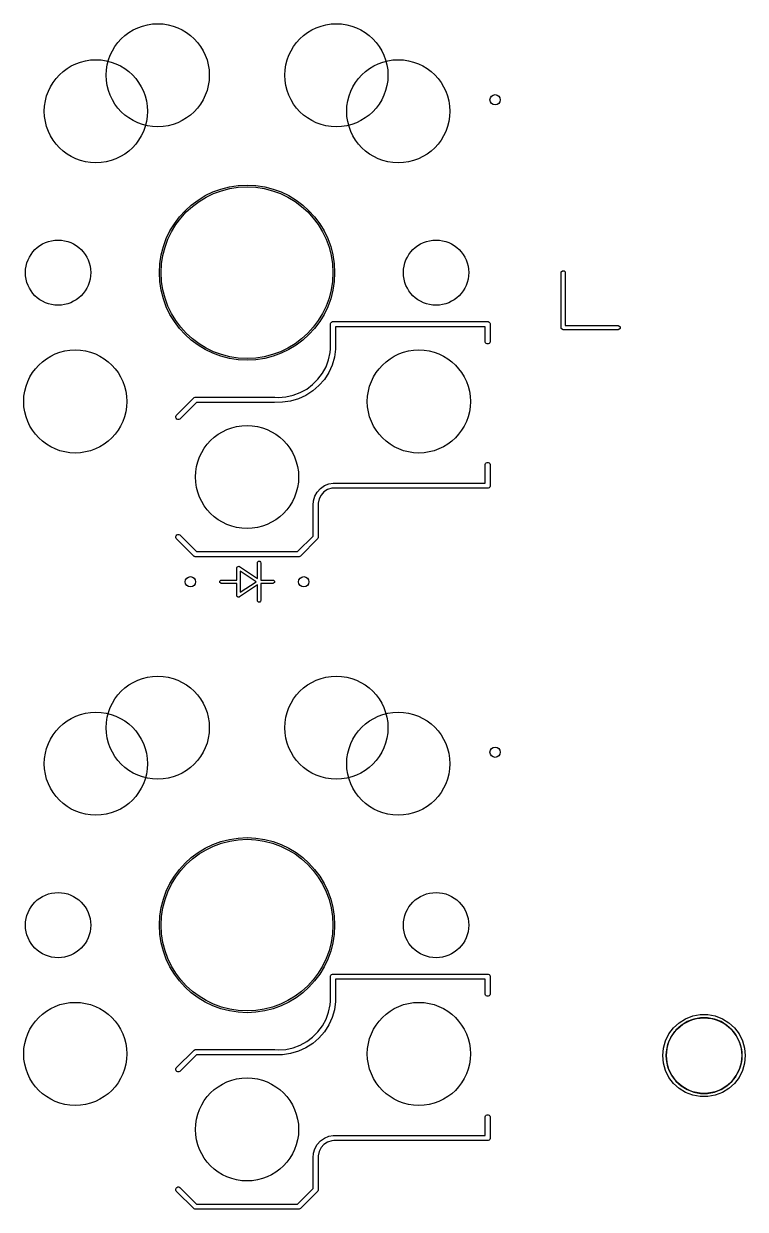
# Model space of a CAD drawing. Extents: x 2.61 to 8.6, y -5.69 to -1.89.
# Drawn here: x 6.598 to 7.424, y -3.528 to -2.169 of the extents above; entities that cross this region are included whole.
import ezdxf

# ---------------------------------------------------------------- set-up
doc = ezdxf.new("R2010")
doc.units = 0
doc.header["$MEASUREMENT"] = 0
doc.layers.add('BLACK', color=7, linetype='CONTINUOUS')

msp = doc.modelspace()

# ---------------------------------------------------------------- linework, layer by layer
at = {"layer": 'BLACK', "linetype": 'CONTINUOUS'}
for p, q in [((7.2134, -2.4544), (7.2136, -2.4535)), ((7.2134, -2.5174), (7.2134, -2.4544)), ((7.2136, -2.4535), (7.2148, -2.4523)), ((7.2148, -2.4523), (7.2167, -2.4523)), ((7.2167, -2.4523), (7.2179, -2.4535)), ((7.2179, -2.4535), (7.2181, -2.4544)), ((7.2181, -2.4544), (7.2181, -2.5151)), ((6.949, -2.5135), (6.9491, -2.5129)), ((6.949, -2.5411), (6.949, -2.5135)), ((6.9491, -2.5129), (6.9495, -2.5119)), ((6.9495, -2.5119), (6.9503, -2.511)), ((6.9503, -2.511), (6.9514, -2.5106)), ((6.9514, -2.5106), (6.952, -2.5105)), ((6.952, -2.5105), (7.1291, -2.5105)), ((7.1291, -2.5105), (7.1297, -2.5106)), ((7.1297, -2.5106), (7.1308, -2.511)), ((7.1308, -2.511), (7.1316, -2.5119)), ((7.1316, -2.5119), (7.132, -2.5129)), ((7.132, -2.5129), (7.1321, -2.5135)), ((7.1321, -2.5135), (7.1321, -2.5332)), ((7.1262, -2.5165), (6.9549, -2.5165)), ((6.9549, -2.5165), (6.9549, -2.5411)), ((7.1262, -2.5332), (7.1262, -2.5165)), ((7.2136, -2.5183), (7.2134, -2.5174)), ((7.2148, -2.5196), (7.2136, -2.5183)), ((7.2157, -2.5198), (7.2148, -2.5196)), ((7.2787, -2.5198), (7.2157, -2.5198)), ((7.2181, -2.5151), (7.2787, -2.5151)), ((7.2787, -2.5151), (7.2796, -2.5153)), ((7.2796, -2.5196), (7.2787, -2.5198)), ((7.2796, -2.5153), (7.2809, -2.5165)), ((7.2809, -2.5183), (7.2796, -2.5196)), ((7.2809, -2.5165), (7.2809, -2.5183)), ((6.9487, -2.5459), (6.949, -2.5416)), ((6.9491, -2.5415), (6.949, -2.5411)), ((6.949, -2.5416), (6.9491, -2.5415)), ((6.949, -2.5416), (6.949, -2.5416)), ((6.9549, -2.5416), (6.9548, -2.5417)), ((6.9548, -2.5417), (6.9549, -2.542)), ((6.9549, -2.5411), (6.9549, -2.5416)), ((7.1262, -2.5338), (7.1262, -2.5332)), ((7.1267, -2.5348), (7.1262, -2.5338)), ((7.1275, -2.5356), (7.1267, -2.5348)), ((7.1286, -2.5361), (7.1275, -2.5356)), ((7.1297, -2.5361), (7.1286, -2.5361)), ((7.1308, -2.5356), (7.1297, -2.5361)), ((7.1316, -2.5348), (7.1308, -2.5356)), ((7.132, -2.5338), (7.1316, -2.5348)), ((7.1321, -2.5332), (7.132, -2.5338)), ((6.944, -2.5623), (6.9469, -2.5543)), ((6.9469, -2.5543), (6.9487, -2.5459)), ((6.9536, -2.5513), (6.951, -2.5603)), ((6.9549, -2.542), (6.9536, -2.5513)), ((6.9549, -2.542), (6.9549, -2.542)), ((6.9399, -2.5698), (6.944, -2.5623)), ((6.9471, -2.5689), (6.9421, -2.5768)), ((6.951, -2.5603), (6.9471, -2.5689)), ((6.9287, -2.5827), (6.9348, -2.5767)), ((6.9348, -2.5767), (6.9399, -2.5698)), ((6.9421, -2.5768), (6.9359, -2.5839)), ((6.898, -2.5968), (6.9064, -2.595)), ((6.9064, -2.595), (6.9144, -2.592)), ((6.921, -2.5951), (6.9125, -2.599)), ((6.9144, -2.592), (6.9219, -2.5879)), ((6.9289, -2.59), (6.921, -2.5951)), ((6.9219, -2.5879), (6.9287, -2.5827)), ((6.9359, -2.5839), (6.9289, -2.59)), ((6.7727, -2.6177), (6.7924, -2.598)), ((6.7957, -2.6031), (6.7769, -2.6219)), ((6.7924, -2.598), (6.7928, -2.5977)), ((6.7928, -2.5977), (6.7939, -2.5972)), ((6.7939, -2.5972), (6.7945, -2.5972)), ((6.7945, -2.5972), (6.885, -2.5972)), ((6.885, -2.6031), (6.7957, -2.6031)), ((6.885, -2.5972), (6.8852, -2.5972)), ((6.8851, -2.6031), (6.885, -2.6031)), ((6.8942, -2.603), (6.8851, -2.6031)), ((6.8852, -2.5972), (6.8852, -2.5972)), ((6.8852, -2.5972), (6.8852, -2.5972)), ((6.8852, -2.5972), (6.8895, -2.5975)), ((6.8895, -2.5975), (6.898, -2.5968)), ((6.9035, -2.6017), (6.8942, -2.603)), ((6.9125, -2.599), (6.9035, -2.6017)), ((6.7719, -2.6192), (6.7723, -2.6182)), ((6.7719, -2.6204), (6.7719, -2.6192)), ((6.7723, -2.6214), (6.7719, -2.6204)), ((6.7723, -2.6182), (6.7727, -2.6177)), ((6.7732, -2.6223), (6.7723, -2.6214)), ((6.7742, -2.6227), (6.7732, -2.6223)), ((6.7754, -2.6227), (6.7742, -2.6227)), ((6.7764, -2.6223), (6.7754, -2.6227)), ((6.7769, -2.6219), (6.7764, -2.6223)), ((7.1262, -2.6743), (7.1267, -2.6733)), ((7.1262, -2.6749), (7.1262, -2.6743)), ((7.1262, -2.6956), (7.1262, -2.6749)), ((7.1267, -2.6733), (7.1275, -2.6725)), ((7.1275, -2.6725), (7.1286, -2.672)), ((7.1286, -2.672), (7.1297, -2.672)), ((7.1297, -2.672), (7.1308, -2.6725)), ((7.1308, -2.6725), (7.1316, -2.6733)), ((7.1316, -2.6733), (7.132, -2.6743)), ((7.132, -2.6743), (7.1321, -2.6749)), ((7.1321, -2.6749), (7.1321, -2.6985)), ((6.9339, -2.7059), (6.9375, -2.7018)), ((6.9375, -2.7018), (6.9421, -2.6986)), ((6.9458, -2.7032), (6.9416, -2.7058)), ((6.9421, -2.6986), (6.9472, -2.6965)), ((6.9505, -2.7016), (6.9458, -2.7032)), ((6.9472, -2.6965), (6.9521, -2.6957)), ((6.9528, -2.7015), (6.9505, -2.7016)), ((6.9521, -2.6957), (6.9522, -2.6956)), ((6.9522, -2.6956), (6.9524, -2.6956)), ((6.9524, -2.6956), (6.9526, -2.6956)), ((6.9526, -2.6956), (6.9526, -2.6956)), ((6.9526, -2.6956), (6.9526, -2.6956)), ((6.9526, -2.6956), (6.9528, -2.6956)), ((6.9528, -2.6956), (7.1262, -2.6956)), ((7.1291, -2.7015), (6.9528, -2.7015)), ((7.1297, -2.7014), (7.1291, -2.7015)), ((7.1308, -2.701), (7.1297, -2.7014)), ((7.1316, -2.7002), (7.1308, -2.701)), ((7.132, -2.6991), (7.1316, -2.7002)), ((7.1321, -2.6985), (7.132, -2.6991)), ((7.132, -2.6991), (7.132, -2.6991)), ((6.9294, -2.721), (6.9297, -2.716)), ((6.9297, -2.716), (6.9312, -2.7107)), ((6.9312, -2.7107), (6.9339, -2.7059)), ((6.9361, -2.7139), (6.9351, -2.7187)), ((6.9383, -2.7095), (6.9361, -2.7139)), ((6.9416, -2.7058), (6.9383, -2.7095)), ((6.9293, -2.7214), (6.9294, -2.721)), ((6.9293, -2.7564), (6.9293, -2.7214)), ((6.9351, -2.7187), (6.9352, -2.7212)), ((6.9352, -2.7212), (6.9352, -2.7212)), ((6.9352, -2.7212), (6.9352, -2.7212)), ((6.9352, -2.7212), (6.9352, -2.7214)), ((6.9352, -2.7214), (6.9352, -2.7576)), ((6.7719, -2.757), (6.7723, -2.756)), ((6.7719, -2.7582), (6.7719, -2.757)), ((6.7723, -2.7592), (6.7719, -2.7582)), ((6.7723, -2.756), (6.7732, -2.7551)), ((6.7727, -2.7597), (6.7723, -2.7592)), ((6.7732, -2.7551), (6.7742, -2.7547)), ((6.7742, -2.7547), (6.7754, -2.7547)), ((6.7754, -2.7547), (6.7764, -2.7551)), ((6.7764, -2.7551), (6.7769, -2.7555)), ((6.7769, -2.7555), (6.7957, -2.7743)), ((6.9114, -2.7743), (6.9293, -2.7564)), ((6.9347, -2.7592), (6.9344, -2.7597)), ((6.9352, -2.7582), (6.9347, -2.7592)), ((6.9352, -2.7576), (6.9352, -2.7582)), ((6.9352, -2.7582), (6.9352, -2.7582)), ((6.7924, -2.7794), (6.7727, -2.7597)), ((6.9344, -2.7597), (6.9147, -2.7794)), ((6.7928, -2.7797), (6.7924, -2.7794)), ((6.7936, -2.78), (6.7928, -2.7797)), ((6.7939, -2.7802), (6.7936, -2.78)), ((6.7945, -2.7802), (6.7939, -2.7802)), ((6.9126, -2.7802), (6.7945, -2.7802)), ((6.7957, -2.7743), (6.9114, -2.7743)), ((6.8654, -2.7871), (6.8655, -2.7864)), ((6.8655, -2.7864), (6.8666, -2.7853)), ((6.8666, -2.7853), (6.8681, -2.7853)), ((6.8681, -2.7853), (6.8691, -2.7864)), ((6.8691, -2.7864), (6.8693, -2.7871)), ((6.9132, -2.7802), (6.9126, -2.7802)), ((6.9142, -2.7797), (6.9132, -2.7802)), ((6.9147, -2.7794), (6.9142, -2.7797)), ((6.9142, -2.7797), (6.9142, -2.7797)), ((6.8417, -2.793), (6.8418, -2.7927)), ((6.8417, -2.8068), (6.8417, -2.793)), ((6.8418, -2.7926), (6.8419, -2.7923)), ((6.8418, -2.7927), (6.8418, -2.7926)), ((6.8418, -2.7926), (6.8418, -2.7926)), ((6.8419, -2.7923), (6.8423, -2.7919)), ((6.8423, -2.7919), (6.8426, -2.7914)), ((6.8426, -2.7914), (6.8428, -2.7914)), ((6.8428, -2.7914), (6.8429, -2.7912)), ((6.8429, -2.7912), (6.8435, -2.7912)), ((6.8435, -2.7912), (6.8441, -2.7911)), ((6.8441, -2.7911), (6.8444, -2.7912)), ((6.8444, -2.7912), (6.8445, -2.7912)), ((6.8445, -2.7912), (6.8445, -2.7913)), ((6.8445, -2.7913), (6.8448, -2.7914)), ((6.8448, -2.7914), (6.8654, -2.8051)), ((6.8638, -2.8088), (6.8457, -2.7967)), ((6.8457, -2.7967), (6.8457, -2.8208)), ((6.8654, -2.8051), (6.8654, -2.7871)), ((6.8693, -2.7871), (6.8693, -2.8068)), ((6.8222, -2.808), (6.8233, -2.807)), ((6.8222, -2.8095), (6.8222, -2.808)), ((6.8233, -2.8106), (6.8222, -2.8095)), ((6.8233, -2.807), (6.824, -2.8068)), ((6.824, -2.8107), (6.8233, -2.8106)), ((6.824, -2.8068), (6.8417, -2.8068)), ((6.8417, -2.8107), (6.824, -2.8107)), ((6.8417, -2.8245), (6.8417, -2.8107)), ((6.8654, -2.8125), (6.8448, -2.8262)), ((6.8457, -2.8208), (6.8638, -2.8088)), ((6.8654, -2.8304), (6.8654, -2.8125)), ((6.8693, -2.8068), (6.8831, -2.8068)), ((6.8831, -2.8107), (6.8693, -2.8107)), ((6.8693, -2.8107), (6.8693, -2.8304)), ((6.8831, -2.8068), (6.8838, -2.807)), ((6.8838, -2.8106), (6.8831, -2.8107)), ((6.8838, -2.807), (6.8849, -2.808)), ((6.8849, -2.8095), (6.8838, -2.8106)), ((6.8849, -2.808), (6.8849, -2.8095)), ((6.8418, -2.8248), (6.8417, -2.8245)), ((6.8418, -2.8249), (6.8418, -2.8248)), ((6.8418, -2.825), (6.8418, -2.8249)), ((6.8419, -2.8253), (6.8418, -2.825)), ((6.8423, -2.8257), (6.8419, -2.8253)), ((6.8426, -2.8262), (6.8423, -2.8257)), ((6.8428, -2.8262), (6.8426, -2.8262)), ((6.8429, -2.8263), (6.8428, -2.8262)), ((6.8435, -2.8263), (6.8429, -2.8263)), ((6.8441, -2.8265), (6.8435, -2.8263)), ((6.8444, -2.8263), (6.8441, -2.8265)), ((6.8445, -2.8263), (6.8444, -2.8263)), ((6.8448, -2.8262), (6.8445, -2.8263)), ((6.8445, -2.8263), (6.8445, -2.8263)), ((6.8655, -2.8312), (6.8654, -2.8304)), ((6.8666, -2.8322), (6.8655, -2.8312)), ((6.8681, -2.8322), (6.8666, -2.8322)), ((6.8691, -2.8312), (6.8681, -2.8322)), ((6.8693, -2.8304), (6.8691, -2.8312)), ((6.949, -3.2615), (6.9491, -3.261)), ((6.949, -3.2891), (6.949, -3.2615)), ((6.9491, -3.261), (6.9495, -3.2599)), ((6.9495, -3.2599), (6.9503, -3.2591)), ((6.9503, -3.2591), (6.9514, -3.2586)), ((6.9514, -3.2586), (6.952, -3.2586)), ((6.952, -3.2586), (7.1291, -3.2586)), ((7.1291, -3.2586), (7.1297, -3.2586)), ((7.1297, -3.2586), (7.1308, -3.2591)), ((7.1308, -3.2591), (7.1316, -3.2599)), ((7.1316, -3.2599), (7.132, -3.261)), ((7.132, -3.261), (7.1321, -3.2615)), ((7.1321, -3.2615), (7.1321, -3.2812)), ((7.1262, -3.2645), (6.9549, -3.2645)), ((6.9549, -3.2645), (6.9549, -3.2891)), ((7.1262, -3.2812), (7.1262, -3.2645)), ((6.9491, -3.2896), (6.949, -3.2891)), ((6.9549, -3.2891), (6.9549, -3.2897)), ((7.1262, -3.2818), (7.1262, -3.2812)), ((7.1267, -3.2829), (7.1262, -3.2818)), ((7.1275, -3.2837), (7.1267, -3.2829)), ((7.1286, -3.2841), (7.1275, -3.2837)), ((7.1297, -3.2841), (7.1286, -3.2841)), ((7.1308, -3.2837), (7.1297, -3.2841)), ((7.1316, -3.2829), (7.1308, -3.2837)), ((7.132, -3.2818), (7.1316, -3.2829)), ((7.1321, -3.2812), (7.132, -3.2818)), ((6.944, -3.3103), (6.9469, -3.3023)), ((6.9469, -3.3023), (6.9487, -3.2939)), ((6.9487, -3.2939), (6.949, -3.2897)), ((6.949, -3.2897), (6.9491, -3.2896)), ((6.9536, -3.2994), (6.951, -3.3084)), ((6.9549, -3.2901), (6.9536, -3.2994)), ((6.9549, -3.2897), (6.9548, -3.2897)), ((6.9548, -3.2897), (6.9549, -3.2901)), ((6.9399, -3.3178), (6.944, -3.3103)), ((6.951, -3.3084), (6.9471, -3.3169)), ((7.3423, -3.3203), (7.3487, -3.3144)), ((7.3487, -3.3144), (7.3561, -3.3098)), ((7.3578, -3.3131), (7.351, -3.3174)), ((7.3561, -3.3098), (7.3642, -3.3066)), ((7.3653, -3.3102), (7.3578, -3.3131)), ((7.3642, -3.3066), (7.3728, -3.305)), ((7.3732, -3.3088), (7.3653, -3.3102)), ((7.3728, -3.305), (7.3815, -3.305)), ((7.3812, -3.3088), (7.3732, -3.3088)), ((7.3891, -3.3102), (7.3812, -3.3088)), ((7.3815, -3.305), (7.3901, -3.3066)), ((7.3966, -3.3131), (7.3891, -3.3102)), ((7.3901, -3.3066), (7.3982, -3.3098)), ((7.4034, -3.3174), (7.3966, -3.3131)), ((7.3982, -3.3098), (7.4056, -3.3144)), ((7.4056, -3.3144), (7.4121, -3.3203)), ((6.9287, -3.3308), (6.9348, -3.3247)), ((6.9348, -3.3247), (6.9399, -3.3178)), ((6.9421, -3.3248), (6.9359, -3.3319)), ((6.9471, -3.3169), (6.9421, -3.3248)), ((7.3331, -3.335), (7.337, -3.3272)), ((7.3402, -3.3292), (7.3366, -3.3364)), ((7.337, -3.3272), (7.3423, -3.3203)), ((7.345, -3.3228), (7.3402, -3.3292)), ((7.351, -3.3174), (7.345, -3.3228)), ((7.4093, -3.3228), (7.4034, -3.3174)), ((7.4141, -3.3292), (7.4093, -3.3228)), ((7.4121, -3.3203), (7.4173, -3.3272)), ((7.4177, -3.3364), (7.4141, -3.3292)), ((7.4173, -3.3272), (7.4212, -3.335)), ((6.898, -3.3449), (6.9064, -3.343)), ((6.9064, -3.343), (6.9144, -3.34)), ((6.921, -3.3431), (6.9125, -3.347)), ((6.9144, -3.34), (6.9219, -3.3359)), ((6.9289, -3.338), (6.921, -3.3431)), ((6.9219, -3.3359), (6.9287, -3.3308)), ((6.9359, -3.3319), (6.9289, -3.338)), ((7.3299, -3.3521), (7.3307, -3.3434)), ((7.3307, -3.3434), (7.3331, -3.335)), ((7.3366, -3.3364), (7.3344, -3.3441)), ((7.4199, -3.3441), (7.4177, -3.3364)), ((7.4212, -3.335), (7.4236, -3.3434)), ((7.4236, -3.3434), (7.4244, -3.3521)), ((6.7727, -3.3657), (6.7924, -3.3461)), ((6.7957, -3.3511), (6.7769, -3.3699)), ((6.7924, -3.3461), (6.7928, -3.3457)), ((6.7928, -3.3457), (6.7939, -3.3452)), ((6.7939, -3.3452), (6.7945, -3.3452)), ((6.7945, -3.3452), (6.885, -3.3452)), ((6.885, -3.3511), (6.7957, -3.3511)), ((6.885, -3.3452), (6.8852, -3.3452)), ((6.8851, -3.3511), (6.885, -3.3511)), ((6.8942, -3.3511), (6.8851, -3.3511)), ((6.8852, -3.3452), (6.8852, -3.3452)), ((6.8852, -3.3452), (6.8852, -3.3452)), ((6.8852, -3.3452), (6.8895, -3.3455)), ((6.8895, -3.3455), (6.898, -3.3449)), ((6.9035, -3.3497), (6.8942, -3.3511)), ((6.9125, -3.347), (6.9035, -3.3497)), ((7.3307, -3.3608), (7.3299, -3.3521)), ((7.3344, -3.3441), (7.3337, -3.3521)), ((7.3337, -3.3521), (7.3344, -3.3601)), ((7.4207, -3.3521), (7.4199, -3.3441)), ((7.4199, -3.3601), (7.4207, -3.3521)), ((7.4244, -3.3521), (7.4236, -3.3608)), ((6.7719, -3.3673), (6.7723, -3.3662)), ((6.7719, -3.3684), (6.7719, -3.3673)), ((6.7723, -3.3695), (6.7719, -3.3684)), ((6.7723, -3.3662), (6.7727, -3.3657)), ((6.7732, -3.3703), (6.7723, -3.3695)), ((6.7742, -3.3707), (6.7732, -3.3703)), ((6.7754, -3.3707), (6.7742, -3.3707)), ((6.7764, -3.3703), (6.7754, -3.3707)), ((6.7769, -3.3699), (6.7764, -3.3703)), ((7.3331, -3.3691), (7.3307, -3.3608)), ((7.337, -3.377), (7.3331, -3.3691)), ((7.3344, -3.3601), (7.3366, -3.3678)), ((7.3366, -3.3678), (7.3402, -3.375)), ((7.4141, -3.375), (7.4177, -3.3678)), ((7.4212, -3.3691), (7.4173, -3.377)), ((7.4177, -3.3678), (7.4199, -3.3601)), ((7.4236, -3.3608), (7.4212, -3.3691)), ((7.3423, -3.3839), (7.337, -3.377)), ((7.3402, -3.375), (7.345, -3.3814)), ((7.3487, -3.3898), (7.3423, -3.3839)), ((7.345, -3.3814), (7.351, -3.3868)), ((7.4034, -3.3868), (7.4093, -3.3814)), ((7.4121, -3.3839), (7.4056, -3.3898)), ((7.4093, -3.3814), (7.4141, -3.375)), ((7.4173, -3.377), (7.4121, -3.3839)), ((7.3561, -3.3944), (7.3487, -3.3898)), ((7.351, -3.3868), (7.3578, -3.391)), ((7.3642, -3.3975), (7.3561, -3.3944)), ((7.3578, -3.391), (7.3653, -3.3939)), ((7.3728, -3.3991), (7.3642, -3.3975)), ((7.3653, -3.3939), (7.3732, -3.3954)), ((7.3732, -3.3954), (7.3812, -3.3954)), ((7.3812, -3.3954), (7.3891, -3.3939)), ((7.3901, -3.3975), (7.3815, -3.3991)), ((7.3891, -3.3939), (7.3966, -3.391)), ((7.3982, -3.3944), (7.3901, -3.3975)), ((7.3966, -3.391), (7.4034, -3.3868)), ((7.4056, -3.3898), (7.3982, -3.3944)), ((7.3815, -3.3991), (7.3728, -3.3991)), ((7.1262, -3.4224), (7.1267, -3.4213)), ((7.1262, -3.4229), (7.1262, -3.4224)), ((7.1262, -3.4436), (7.1262, -3.4229)), ((7.1267, -3.4213), (7.1275, -3.4205)), ((7.1275, -3.4205), (7.1286, -3.4201)), ((7.1286, -3.4201), (7.1297, -3.4201)), ((7.1297, -3.4201), (7.1308, -3.4205)), ((7.1308, -3.4205), (7.1316, -3.4213)), ((7.1316, -3.4213), (7.132, -3.4224)), ((7.132, -3.4224), (7.1321, -3.4229)), ((7.1321, -3.4229), (7.1321, -3.4466)), ((6.9339, -3.4539), (6.9375, -3.4498)), ((6.9375, -3.4498), (6.9421, -3.4466)), ((6.9458, -3.4512), (6.9416, -3.4539)), ((6.9421, -3.4466), (6.9472, -3.4445)), ((6.9505, -3.4496), (6.9458, -3.4512)), ((6.9472, -3.4445), (6.9521, -3.4437)), ((6.9528, -3.4495), (6.9505, -3.4496)), ((6.9521, -3.4437), (6.9522, -3.4437)), ((6.9522, -3.4437), (6.9524, -3.4437)), ((6.9524, -3.4437), (6.9526, -3.4436)), ((6.9526, -3.4436), (6.9526, -3.4436)), ((6.9526, -3.4436), (6.9526, -3.4436)), ((6.9526, -3.4436), (6.9528, -3.4436)), ((6.9528, -3.4436), (7.1262, -3.4436)), ((7.1291, -3.4495), (6.9528, -3.4495)), ((7.1297, -3.4495), (7.1291, -3.4495)), ((7.1308, -3.449), (7.1297, -3.4495)), ((7.1316, -3.4482), (7.1308, -3.449)), ((7.132, -3.4471), (7.1316, -3.4482)), ((7.1321, -3.4466), (7.132, -3.4471)), ((6.9294, -3.4691), (6.9297, -3.4641)), ((6.9297, -3.4641), (6.9312, -3.4588)), ((6.9312, -3.4588), (6.9339, -3.4539)), ((6.9361, -3.462), (6.9351, -3.4668)), ((6.9383, -3.4576), (6.9361, -3.462)), ((6.9416, -3.4539), (6.9383, -3.4576)), ((6.9293, -3.4694), (6.9294, -3.4691)), ((6.9293, -3.5044), (6.9293, -3.4694)), ((6.9351, -3.4668), (6.9352, -3.4692)), ((6.9352, -3.4692), (6.9352, -3.4692)), ((6.9352, -3.4692), (6.9352, -3.4693)), ((6.9352, -3.4693), (6.9352, -3.4694)), ((6.9352, -3.4694), (6.9352, -3.5056)), ((6.7719, -3.505), (6.7723, -3.504)), ((6.7719, -3.5062), (6.7719, -3.505)), ((6.7723, -3.5073), (6.7719, -3.5062)), ((6.7723, -3.504), (6.7732, -3.5032)), ((6.7732, -3.5032), (6.7742, -3.5027)), ((6.7742, -3.5027), (6.7754, -3.5027)), ((6.7754, -3.5027), (6.7764, -3.5032)), ((6.7764, -3.5032), (6.7769, -3.5035)), ((6.7769, -3.5035), (6.7957, -3.5224)), ((6.9114, -3.5224), (6.9293, -3.5044)), ((6.9352, -3.5062), (6.9347, -3.5073)), ((6.9352, -3.5056), (6.9352, -3.5062)), ((6.9352, -3.5062), (6.9352, -3.5062)), ((6.7727, -3.5077), (6.7723, -3.5073)), ((6.7924, -3.5274), (6.7727, -3.5077)), ((6.9344, -3.5077), (6.9147, -3.5274)), ((6.9347, -3.5073), (6.9344, -3.5077)), ((6.7928, -3.5278), (6.7924, -3.5274)), ((6.7936, -3.5281), (6.7928, -3.5278)), ((6.7939, -3.5282), (6.7936, -3.5281)), ((6.7945, -3.5283), (6.7939, -3.5282)), ((6.9126, -3.5283), (6.7945, -3.5283)), ((6.7957, -3.5224), (6.9114, -3.5224)), ((6.9132, -3.5282), (6.9126, -3.5283)), ((6.9142, -3.5278), (6.9132, -3.5282)), ((6.9147, -3.5274), (6.9142, -3.5278)), ((6.9142, -3.5278), (6.9142, -3.5278))]:
    msp.add_line(p, q, dxfattribs=at)
at = {"layer": 'BLACK'}
for centre, radius in [((6.7512, -2.2281), 0.0591), ((6.9559, -2.2281), 0.0591), ((6.6803, -2.2694), 0.0591), ((7.0268, -2.2694), 0.0591), ((7.1378, -2.2562), 0.00591), ((6.8535, -2.4544), 0.1004), ((6.8535, -2.4544), 0.0984), ((6.637, -2.4544), 0.0374), ((7.0701, -2.4544), 0.0374), ((6.6567, -2.6021), 0.0591), ((7.0504, -2.6021), 0.0591), ((6.8535, -2.6887), 0.0591), ((6.7886, -2.8088), 0.00591), ((6.9185, -2.8088), 0.00591), ((6.7512, -2.9761), 0.0591), ((6.9559, -2.9761), 0.0591), ((6.6803, -3.0174), 0.0591), ((7.0268, -3.0174), 0.0591), ((7.1378, -3.0042), 0.00591), ((6.8535, -3.2025), 0.1004), ((6.8535, -3.2025), 0.0984), ((6.637, -3.2025), 0.0374), ((7.0701, -3.2025), 0.0374), ((6.6567, -3.3501), 0.0591), ((7.0504, -3.3501), 0.0591), ((7.3772, -3.3521), 0.0433), ((6.8535, -3.4367), 0.0591)]:
    msp.add_circle(centre, radius, dxfattribs=at)

doc.saveas('drawing.dxf')
